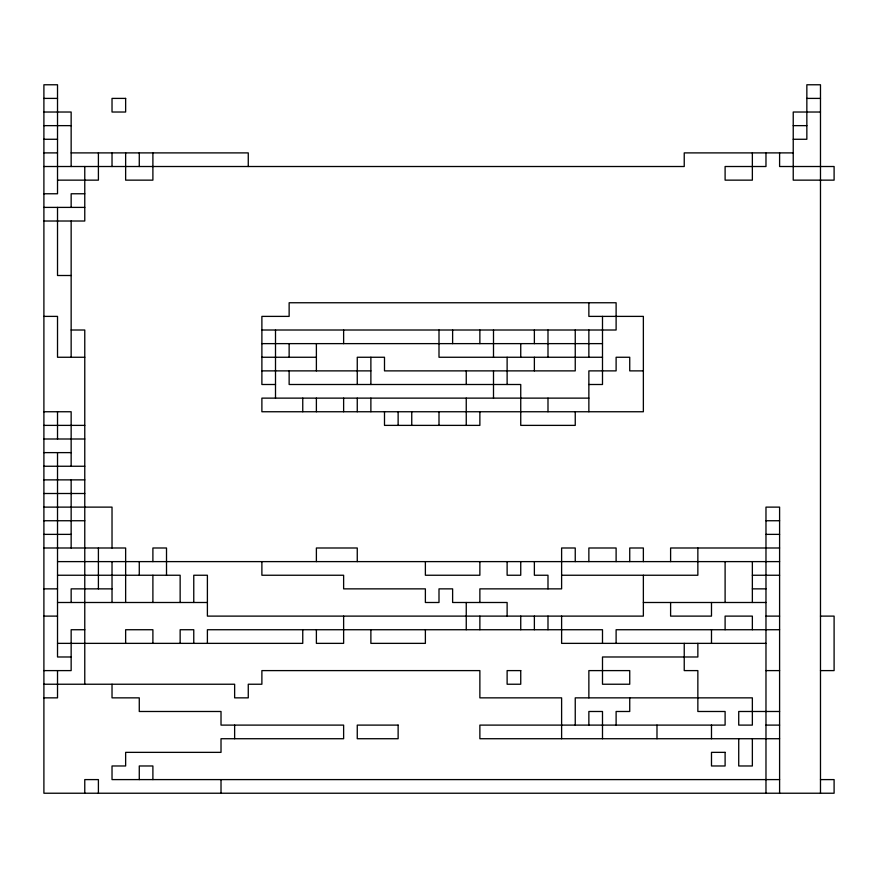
<?xml version="1.0" encoding="UTF-8"?>
<svg xmlns="http://www.w3.org/2000/svg" width="878" height="878" viewBox="0 0 878 878"><rect width="100%" height="100%" fill="white"/><g stroke="black" fill="none" stroke-linecap="round" stroke-linejoin="round"><path stroke-width="1.32" d="M43.9 98.402L57.52 98.402M806.849 98.402L820.48 98.402M43.9 112.022L71.151 112.022L71.151 166.513M820.48 112.022L793.229 112.022L793.229 180.144L834.1 180.144L834.1 166.513L779.598 166.513L779.598 152.893M43.9 125.642L71.151 125.642M793.229 125.642L806.849 125.642M43.9 139.273L57.52 139.273M793.229 139.273L806.849 139.273L806.849 84.771L820.48 84.771L820.48 793.229M43.9 152.893L57.52 152.893M71.151 152.893L248.265 152.893L248.265 166.513M793.229 152.893L684.236 152.893L684.236 166.513L43.9 166.513M57.52 180.144L98.402 180.144L98.402 152.893M43.9 193.764L57.52 193.764L57.52 84.771L43.9 84.771L43.9 793.229L834.1 793.229L834.1 779.598L820.48 779.598M84.771 193.764L71.151 193.764L71.151 207.395M43.9 207.395L84.771 207.395M43.9 221.015L84.771 221.015L84.771 166.513M71.151 275.505L57.52 275.505L57.52 207.395M43.9 316.387L57.52 316.387L57.52 357.258L84.771 357.258M71.151 330.007L84.771 330.007L84.771 684.236M261.885 330.007L616.115 330.007L616.115 302.756L289.136 302.756L289.136 316.387L261.885 316.387L261.885 384.498L275.505 384.498M261.885 343.627L602.495 343.627M261.885 357.258L316.387 357.258M602.495 357.258L439 357.258L439 330.007M261.885 370.878L370.878 370.878M643.365 370.878L629.735 370.878L629.735 357.258L616.115 357.258L616.115 370.878L588.864 370.878L588.864 411.749M588.864 384.498L602.495 384.498L602.495 316.387M588.864 398.129L261.885 398.129L261.885 411.749L643.365 411.749L643.365 316.387L588.864 316.387L588.864 302.756M43.9 411.749L71.151 411.749L71.151 466.251M43.9 425.38L84.771 425.38M43.9 439L84.771 439M43.9 452.62L71.151 452.62M43.9 466.251L84.771 466.251M43.9 479.871L84.771 479.871M43.9 493.502L84.771 493.502M43.9 507.122L112.022 507.122L112.022 547.993M43.9 520.742L84.771 520.742M765.978 520.742L779.598 520.742M43.9 534.373L71.151 534.373M765.978 534.373L779.598 534.373M43.9 547.993L125.642 547.993L125.642 602.495M779.598 547.993L670.605 547.993L670.605 561.613M57.52 561.613L779.598 561.613M57.52 575.244L180.144 575.244L180.144 602.495M561.613 575.244L697.856 575.244L697.856 547.993M752.358 575.244L779.598 575.244M43.9 588.864L57.52 588.864M112.022 588.864L71.151 588.864L71.151 602.495M752.358 588.864L765.978 588.864M57.52 602.495L207.395 602.495M643.365 602.495L765.978 602.495M43.9 616.115L57.52 616.115M765.978 616.115L779.598 616.115M820.48 616.115L834.1 616.115L834.1 670.605L820.48 670.605M84.771 629.735L71.151 629.735L71.151 670.605L43.9 670.605M779.598 629.735L616.115 629.735L616.115 643.365M57.52 643.365L302.756 643.365L302.756 629.735M765.978 643.365L561.613 643.365L561.613 616.115M71.151 656.985L57.52 656.985L57.52 452.62M765.978 670.605L779.598 670.605M43.9 684.236L234.635 684.236L234.635 697.856L248.265 697.856L248.265 684.236L261.885 684.236L261.885 670.605L479.871 670.605L479.871 697.856L561.613 697.856L561.613 738.727M43.9 697.856L57.52 697.856L57.52 670.605M779.598 711.487L738.727 711.487L738.727 725.107L752.358 725.107L752.358 697.856L575.244 697.856L575.244 725.107M765.978 725.107L779.598 725.107M779.598 738.727L479.871 738.727L479.871 725.107L725.107 725.107L725.107 711.487L697.856 711.487L697.856 670.605L684.236 670.605L684.236 643.365M779.598 779.598L112.022 779.598L112.022 765.978L125.642 765.978L125.642 752.358L221.015 752.358L221.015 738.727L343.627 738.727L343.627 725.107L221.015 725.107L221.015 711.487L139.273 711.487L139.273 697.856L112.022 697.856L112.022 684.236M779.598 793.229L779.598 507.122L765.978 507.122L765.978 793.229M765.978 152.893L765.978 166.513L725.107 166.513L725.107 180.144L752.358 180.144L752.358 152.893M752.358 561.613L752.358 602.495M752.358 629.735L752.358 616.115L725.107 616.115L725.107 629.735M752.358 738.727L752.358 765.978L738.727 765.978L738.727 738.727M725.107 561.613L725.107 602.495M711.487 602.495L711.487 616.115L670.605 616.115L670.605 602.495M711.487 629.735L711.487 643.365M711.487 725.107L711.487 738.727M697.856 643.365L697.856 656.985L602.495 656.985L602.495 684.236L629.735 684.236L629.735 670.605L588.864 670.605L588.864 697.856M656.985 725.107L656.985 738.727M643.365 561.613L643.365 547.993L629.735 547.993L629.735 561.613M643.365 575.244L643.365 616.115L207.395 616.115L207.395 575.244L193.764 575.244L193.764 602.495M629.735 697.856L629.735 711.487L616.115 711.487L616.115 725.107M616.115 561.613L616.115 547.993L588.864 547.993L588.864 561.613M602.495 643.365L602.495 629.735L207.395 629.735L207.395 643.365M602.495 738.727L602.495 711.487L588.864 711.487L588.864 725.107M588.864 330.007L588.864 357.258M575.244 330.007L575.244 370.878L384.498 370.878L384.498 357.258L357.258 357.258L357.258 384.498M575.244 411.749L575.244 425.38L520.742 425.38L520.742 384.498L289.136 384.498L289.136 370.878M575.244 561.613L575.244 547.993L561.613 547.993L561.613 588.864L479.871 588.864L479.871 602.495M547.993 330.007L547.993 357.258M547.993 398.129L547.993 411.749M547.993 588.864L547.993 575.244L534.373 575.244L534.373 561.613M547.993 616.115L547.993 629.735M534.373 330.007L534.373 343.627M534.373 357.258L534.373 370.878M534.373 616.115L534.373 629.735M520.742 343.627L520.742 357.258M520.742 561.613L520.742 575.244L507.122 575.244L507.122 561.613M520.742 616.115L520.742 629.735M507.122 357.258L507.122 384.498M507.122 616.115L507.122 602.495L452.62 602.495L452.62 588.864L439 588.864L439 602.495L425.38 602.495L425.38 588.864L343.627 588.864L343.627 575.244L261.885 575.244L261.885 561.613M493.502 330.007L493.502 357.258M493.502 370.878L493.502 398.129M479.871 330.007L479.871 343.627M479.871 411.749L479.871 425.38L384.498 425.38L384.498 411.749M479.871 561.613L479.871 575.244L425.38 575.244L425.38 561.613M479.871 616.115L479.871 629.735M466.251 370.878L466.251 384.498M466.251 398.129L466.251 425.38M466.251 602.495L466.251 629.735M452.62 330.007L452.62 343.627M439 411.749L439 425.38M425.38 629.735L425.38 643.365L370.878 643.365L370.878 629.735M411.749 411.749L411.749 425.38M398.129 411.749L398.129 425.38M370.878 357.258L370.878 384.498M370.878 398.129L370.878 411.749M357.258 398.129L357.258 411.749M357.258 561.613L357.258 547.993L316.387 547.993L316.387 561.613M343.627 330.007L343.627 343.627M343.627 398.129L343.627 411.749M343.627 616.115L343.627 643.365L316.387 643.365L316.387 629.735M316.387 343.627L316.387 370.878M316.387 398.129L316.387 411.749M302.756 398.129L302.756 411.749M289.136 343.627L289.136 357.258M275.505 330.007L275.505 398.129M234.635 725.107L234.635 738.727M221.015 779.598L221.015 793.229M193.764 643.365L193.764 629.735L180.144 629.735L180.144 643.365M166.513 575.244L166.513 547.993L152.893 547.993L152.893 561.613M152.893 152.893L152.893 180.144L125.642 180.144L125.642 152.893M152.893 575.244L152.893 602.495M152.893 643.365L152.893 629.735L125.642 629.735L125.642 643.365M152.893 779.598L152.893 765.978L139.273 765.978L139.273 779.598M139.273 152.893L139.273 166.513M139.273 561.613L139.273 575.244M112.022 152.893L112.022 166.513M112.022 561.613L112.022 602.495M98.402 547.993L98.402 588.864M98.402 793.229L98.402 779.598L84.771 779.598L84.771 793.229M71.151 221.015L71.151 357.258M71.151 479.871L71.151 547.993M57.52 411.749L57.52 439M125.642 98.402L112.022 98.402L112.022 112.022L125.642 112.022L125.642 98.402M520.742 670.605L507.122 670.605L507.122 684.236L520.742 684.236L520.742 670.605M398.129 725.107L357.258 725.107L357.258 738.727L398.129 738.727L398.129 725.107M725.107 752.358L711.487 752.358L711.487 765.978L725.107 765.978L725.107 752.358"/></g></svg>
